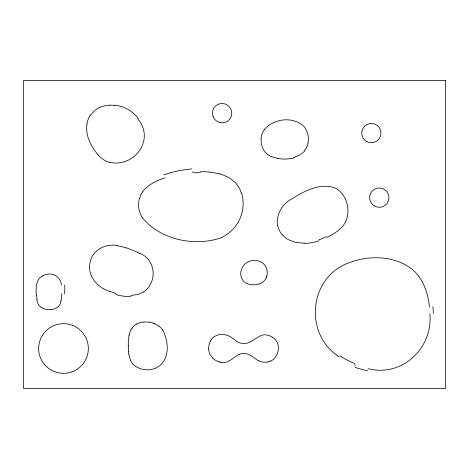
<?xml version="1.0" encoding="UTF-8"?>
<svg xmlns="http://www.w3.org/2000/svg" width="469" height="469" viewBox="0 0 469 469"><rect width="100%" height="100%" fill="white"/><g stroke="black" fill="none" stroke-linecap="round" stroke-linejoin="round"><path stroke-width="0.7" d="M128.272 345.501L128.277 344.527A48.067 47.914 82.3 0 1 128.981 335.775M61.867 293.424L61.427 299.24M261.116 138.607L261.133 141.421A21.433 21.046 84.9 0 0 261.737 145.144A18.543 18.162 83.6 0 0 264.123 150.742C266.967 155.315 272.401 157.443 277.507 158.258M86.929 124.174C85.68 132.833 88.735 141.544 93.454 148.714A58.871 58.848 49.5 0 0 95.207 151.253C98.513 155.814 102.699 160.128 108.169 161.957A18.49 18.361 38.1 0 0 109.576 162.35M129.075 335.792L129.268 334.913M308.121 143.192L306.82 147.184L304.598 150.748M60.964 301.889L60.46 303.443A8.19 7.914 -17.4 0 1 58.918 305.806L58.162 306.574M139.352 198.745L141.034 194.389M266.767 276.259L266.621 276.739A11.438 11.291 85.4 0 1 266.193 277.841M210.581 340.863C213.8 334.321 222.476 333.078 228.62 335.868A16.825 16.79 -56.7 0 1 230.648 336.935C234.6 339.462 238.088 343.595 243.188 343.449C250.874 344.182 255.711 337.088 262.464 335.054A10.23 10.107 -83.7 0 1 264.158 334.807A12.1 11.954 -82.4 0 1 267.101 335.036A15.811 15.612 -79.1 0 1 272.706 337.352M131.496 329.097L132.328 327.831M90.077 115.579L94.879 110.426A25.379 24.775 -48.9 0 1 109.57 105.173M142.5 191.956C147.846 184.563 156.587 180.741 164.924 177.786M264.434 129.544C273.726 118.305 293.506 116.089 304.059 126.607A19.657 19.657 41.5 0 1 307.951 143.156M143.702 291.882L138.162 294.421L130.792 295.511M42.603 275.93C35.427 279.647 36.084 288.605 36.26 295.441M136.807 323.944L138.408 323.223A20.237 19.551 -74.7 0 1 143.936 322.074M326.922 237.414C333.893 233.797 341.391 229.687 345.231 222.499C350.73 211.671 347.722 196.822 337.791 189.599A18.578 18.578 0 0 0 333.26 187.383C317.343 182.916 302.059 192.571 289.015 200.568C281.816 205.592 276.763 214.151 277.285 223.086A18.701 18.649 53.9 0 0 277.46 224.745A19.786 19.768 40.1 0 0 282.057 234.447M221.456 237.648C194.987 247.099 159.407 239.77 141.972 217.065M270.83 361.024L267.776 361.998M239.301 354.3C233.843 356.727 229.81 362.426 223.426 362.555A12.774 12.751 44.1 0 1 220.881 362.338M294.374 157.221L297.827 155.849A19.886 19.839 -79.2 0 0 304.715 150.854M319.143 240.785L314.494 242.156L308.936 243.106A43.611 43.212 13.2 0 1 304.873 243.305M192.12 172.129L193.861 171.982M51.062 309.54L50.113 309.61A16.515 16.392 0.4 0 1 44.022 308.696A13.161 13.015 3.2 0 1 42.028 307.84M143.93 322.027L146.539 321.98A25.854 25.068 79.9 0 1 149.142 322.203M109.57 105.109L114.758 105.361M200.427 171.648L209.661 171.924M304.873 243.335L295.464 242.338L288.617 239.788A23.403 23.391 39.6 0 1 284.577 237.027L282.027 234.465M117.719 245.627C105.724 242.983 91.936 250.212 89.966 263.033C87.146 276.036 97.599 287.62 109.441 291.29M368.054 368.663C402.238 377.609 433.333 347.676 429.856 313.532M220.881 362.344L219.146 361.916M109.57 162.362C134.122 167.902 155.421 139.656 137.88 119.103M220.055 173.776L228.702 177.393L234.863 182.113A25.531 25.502 12.5 0 1 240.081 189.757L241.353 193.246M115.978 293.535L109.494 291.308M126.343 247.761L137.376 252.199M355.625 365.199L354.277 364.689M153.785 323.376L154.401 323.604M139.909 253.412C151.809 257.809 156.505 272.829 150.666 283.669A20.484 19.862 -86.3 0 1 143.749 291.953M258.214 360.585C253.477 357.73 249.197 352.999 243.159 353.456A11.596 11.491 -72.8 0 0 239.301 354.306M42.04 307.816C38.98 306.28 37.321 302.986 36.781 299.732M272.718 337.334C276.452 339.644 278.756 344 278.381 348.391A16.456 16.081 -84.4 0 1 276.001 356.282L274.447 358.345A11.789 11.549 -89.2 0 1 273.902 358.896A11.543 11.332 87.9 0 1 270.824 361.019M339.333 356.85C303.83 334.76 308.584 278.199 347.84 263.203C367.802 255.283 392.489 255.277 410.475 268.01C422.745 276.991 427.974 292.433 429.452 307.013M158.815 326.002L161.295 328.194A14.774 14.498 75.4 0 1 162.561 329.818M212.99 358.416L209.965 354.558A11.707 11.707 0 0 1 209.256 352.87L208.594 348.989M132.797 364.032C140.219 371.425 153.885 371.958 161.289 364.266C169.96 355.056 168.101 340.119 162.579 329.807M44.778 364.841L44.291 364.266A24.839 24.834 0 0 1 42.849 334.696A24.839 24.839 0 0 1 83.652 334.004A24.822 24.816 5.8 0 1 78.95 367.96A24.822 24.816 5.8 0 1 44.801 364.818M61.545 285.134C61.064 280.644 58.215 276.405 53.894 274.816A11.666 11.631 5.3 0 0 47.938 274.06L45.528 274.623A15.489 15.377 -2.9 0 0 42.609 275.942M128.799 354.007L130.628 360.849A12.716 12.557 72.5 0 0 132.821 364.014M128.6 351.797A76.412 76.072 83.2 0 1 128.307 345.501M129.186 334.895A21.134 20.947 88.7 0 1 131.367 329.021M132.281 327.796A13.238 12.88 -80 0 1 136.79 323.909M149.148 322.133A24.494 23.643 70.2 0 1 153.82 323.258M154.354 323.733A20.02 19.03 58.4 0 1 158.745 326.113M128.787 354.007A54.504 54.31 83 0 1 128.553 351.803M58.226 306.65A12.686 12.587 0.3 0 1 51.068 309.587M37.121 299.685A37.174 35.157 34.6 0 1 36.57 295.435M64.675 285.076A43.424 40.897 51.7 0 1 64.435 293.922M61.152 299.228A24.253 22.635 -40.6 0 1 60.694 301.843M267.77 361.962A15.102 14.856 80.8 0 1 258.202 360.602M219.152 361.904A16.468 16.444 46.9 0 1 212.996 358.404M208.599 348.989A15.999 15.999 0 0 1 210.593 340.869M432.881 306.597A71.945 64.13 87.5 0 1 433.309 313.485M367.749 370.698A76.353 74.038 43.9 0 1 354.933 367.268M354.699 363.469A67.337 61.55 31.2 0 1 340.019 355.848M266.785 276.264A12.704 12.616 81.3 0 0 267.043 270.267L266.632 268.813A10.916 10.84 81.4 0 0 266.392 268.174C262.423 257.563 246.155 258.038 242.027 268.209A13.466 13.255 79.8 0 0 241.553 269.312A12.628 12.458 77.8 0 0 240.703 273.919L241.195 277.021A9.89 9.761 77.5 0 0 241.816 278.574L242.385 279.571A11.068 10.887 73.5 0 0 247.099 283.616L250 284.536L253.53 284.824A23.251 22.87 79.5 0 0 255.517 284.718L258.882 284.062L261.591 282.913A11.192 11.022 87.2 0 0 266.204 277.847M117.69 245.832A49.011 48.289 30.5 0 1 126.243 248.037M137.329 252.299A64.734 64.2 35.6 0 1 139.856 253.506M130.88 296.537A46.495 43.775 30.3 0 1 115.714 294.509M141.984 217.059A23.679 23.673 62.8 0 1 139.287 198.727M141.022 194.383A21.175 20.917 -88.2 0 1 142.494 191.95M163.775 174.873A109.406 104.992 13.3 0 1 191.786 168.957M193.955 172.903A114.366 108.99 7 0 1 200.462 172.574M209.637 172.264A55.688 54.844 13.2 0 1 219.984 174.04M241.693 193.146A37.719 37.684 -1 0 1 221.438 237.584M114.788 105.115A35.052 34.454 -69.6 0 1 138.396 118.71M86.958 124.174A21.445 21.439 82.9 0 1 90.019 115.544M261.022 138.601A16.843 16.526 85 0 1 264.358 129.485M294.497 157.684A36.324 35.386 -42.9 0 1 277.484 158.37M326.43 236.54A65.871 61.029 -7.8 0 1 318.773 239.87M445.55 80.492L23.45 80.492L23.45 388.508L445.55 388.508L445.55 80.492M213.108 116.605A9.679 9.626 36 0 0 229.646 119.22A9.679 9.626 36 0 0 223.572 103.626A9.679 9.626 36 0 0 213.108 116.605M366.236 141.222A9.614 9.614 0 0 0 380.963 133.448A9.614 9.614 0 0 0 366.869 124.584A9.614 9.614 0 0 0 366.236 141.222M374.098 205.762A9.638 9.638 0 0 0 388.924 198.076A9.638 9.638 0 0 0 374.854 189.083A9.638 9.638 0 0 0 374.098 205.762"/></g></svg>
